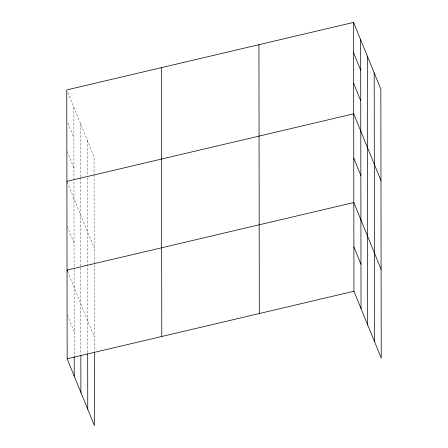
<?xml version="1.0" encoding="UTF-8"?>
<svg xmlns="http://www.w3.org/2000/svg" width="448" height="448" viewBox="0 0 448 448"><rect width="100%" height="100%" fill="white"/><g stroke="black" fill="none" stroke-linecap="round" stroke-linejoin="round"><path stroke-width="0.34" stroke-dasharray="2.24 1.68" d="M67.827 92.495L94.052 156.755L94.074 174.065M67.866 122.965L73.903 137.754M67.122 151.502L73.948 168.224M67.166 181.972L94.175 248.164M67.228 226.335L74.049 243.051M67.553 271.337L94.298 336.879M67.351 315.05L74.172 331.772M94.074 174.759L94.198 264.102M94.198 264.796L94.321 351.439M87.388 140.431L87.438 175.056M87.438 177.822L87.685 353.13M80.522 123.609L80.595 176.932M80.601 177.626L80.842 354.334M73.864 107.285L74.088 268.699M74.088 269.394L74.206 356.031"/><path stroke-width="0.67" d="M353.578 22.4L353.948 291.245L381.226 358.075L380.85 89.23L353.578 22.4L66.774 89.925L67.15 358.77L94.422 425.6L94.321 352.128M66.903 181.334L353.707 113.809L380.979 180.639M67.15 358.77L353.948 291.245M353.618 52.87L360.707 70.23M353.662 83.339L360.746 100.699M353.763 158.166L360.853 175.526M381.102 269.36L353.825 202.524L67.026 270.049L67.553 271.337M353.886 246.887L360.976 264.247M374.192 72.906L374.562 341.751M367.326 56.09L367.696 324.934M360.662 39.76L361.038 308.605M258.933 44.682L259.308 313.527M161.42 67.642L161.795 336.487M87.685 353.825L87.758 409.276M80.847 355.723L80.898 392.454M74.206 356.726L74.234 376.13"/></g></svg>
